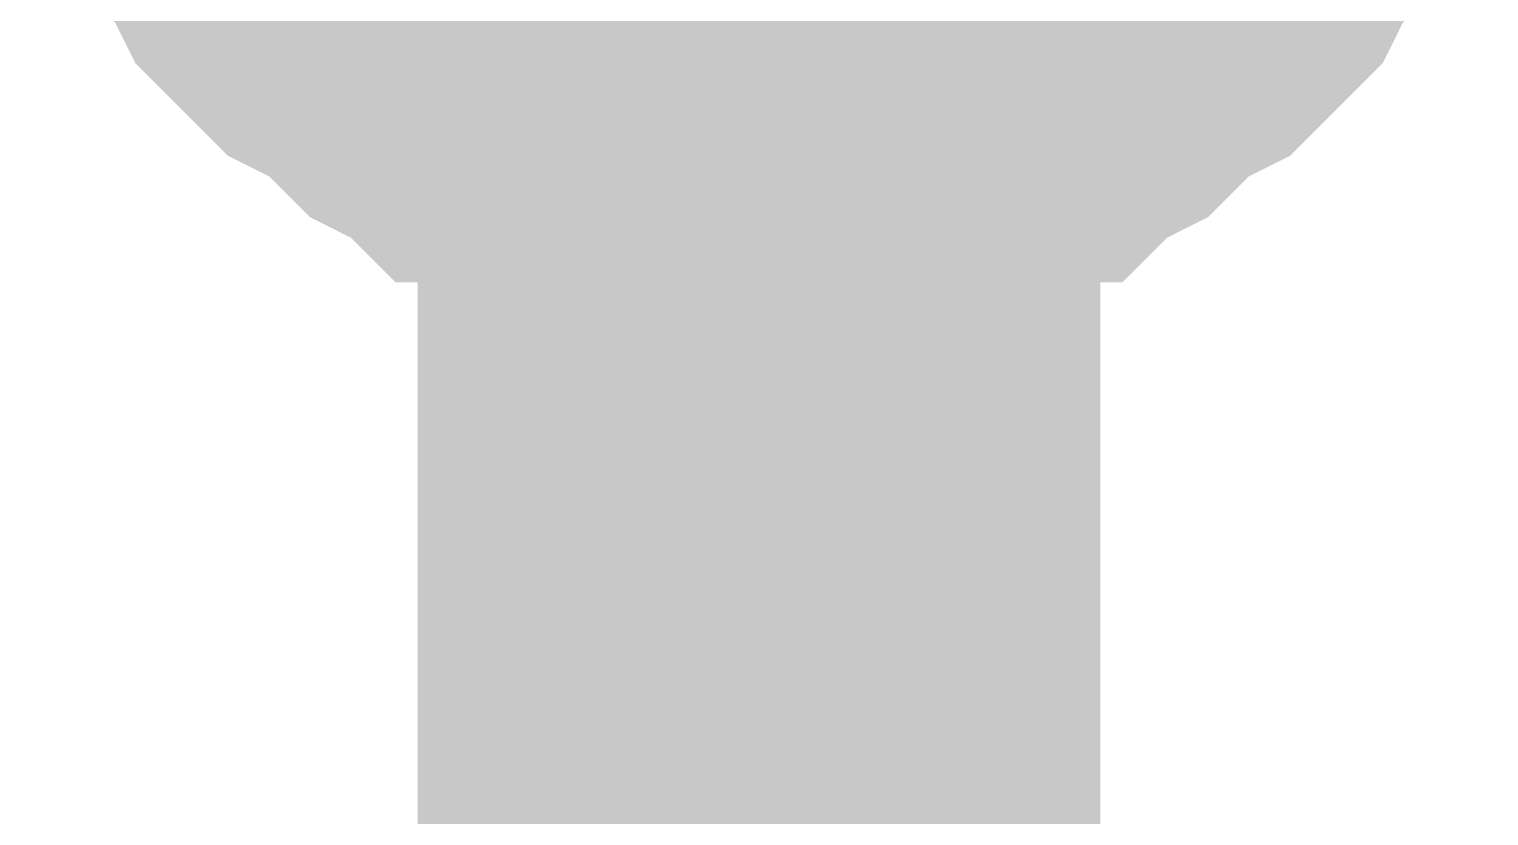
# Model space of a CAD drawing. Header units: inches. Extents: x 0 to 841, y 0 to 594.
# Drawn here: x 696.693 to 698.296, y 323.552 to 324.416 of the extents above; entities that cross this region are included whole.
import ezdxf

# ---------------------------------------------------------------- set-up
doc = ezdxf.new("R2010")
doc.units = ezdxf.units.IN
doc.layers.add('Sheet', color=255, linetype='Continuous')

msp = doc.modelspace()

# ---------------------------------------------------------------- linework, layer by layer
at = {"layer": 'Sheet'}
for points in [[(697.4946, 319.9982, 0.7493, 0.7493, 0), (697.4946, 324.9841, 0.7493, 0.7493, 0)], [(697.4946, 324.2205, 0.2997, 0.2997, 0), (697.4497, 324.2205, 0.2997, 0.2997, 0), (697.4048, 324.2205, 0.2997, 0.2997, 0), (697.3823, 324.2205, 0.2997, 0.2997, 0), (697.3374, 324.243, 0.2997, 0.2997, 0), (697.2925, 324.243, 0.2997, 0.2997, 0), (697.27, 324.2654, 0.2997, 0.2997, 0), (697.2251, 324.2654, 0.2997, 0.2997, 0), (697.2027, 324.2879, 0.2997, 0.2997, 0), (697.1577, 324.2879, 0.2997, 0.2997, 0), (697.1353, 324.3103, 0.2997, 0.2997, 0), (697.0904, 324.3328, 0.2997, 0.2997, 0), (697.0679, 324.3553, 0.2997, 0.2997, 0), (697.0454, 324.3777, 0.2997, 0.2997, 0), (697.0005, 324.4002, 0.2997, 0.2997, 0), (696.9781, 324.4226, 0.2997, 0.2997, 0), (696.9556, 324.4451, 0.2997, 0.2997, 0), (696.9332, 324.4676, 0.2997, 0.2997, 0), (696.9107, 324.5125, 0.2997, 0.2997, 0), (696.8882, 324.5349, 0.2997, 0.2997, 0), (696.8658, 324.5574, 0.2997, 0.2997, 0), (696.8433, 324.6023, 0.2997, 0.2997, 0)], [(697.4946, 324.2205, 0.2997, 0.2997, 0), (697.4497, 324.2205, 0.2997, 0.2997, 0), (697.4048, 324.2205, 0.2997, 0.2997, 0), (697.3823, 324.2205, 0.2997, 0.2997, 0), (697.3374, 324.243, 0.2997, 0.2997, 0), (697.2925, 324.243, 0.2997, 0.2997, 0), (697.27, 324.2654, 0.2997, 0.2997, 0), (697.2251, 324.2654, 0.2997, 0.2997, 0), (697.2027, 324.2879, 0.2997, 0.2997, 0), (697.1577, 324.2879, 0.2997, 0.2997, 0), (697.1353, 324.3103, 0.2997, 0.2997, 0), (697.0904, 324.3328, 0.2997, 0.2997, 0), (697.0679, 324.3553, 0.2997, 0.2997, 0), (697.0454, 324.3777, 0.2997, 0.2997, 0), (697.0005, 324.4002, 0.2997, 0.2997, 0), (696.9781, 324.4226, 0.2997, 0.2997, 0), (696.9556, 324.4451, 0.2997, 0.2997, 0), (696.9332, 324.4676, 0.2997, 0.2997, 0), (696.9107, 324.5125, 0.2997, 0.2997, 0), (696.8882, 324.5349, 0.2997, 0.2997, 0), (696.8658, 324.5574, 0.2997, 0.2997, 0), (696.8433, 324.6023, 0.2997, 0.2997, 0)], [(697.4946, 324.2205, 0.2997, 0.2997, 0), (697.4497, 324.2205, 0.2997, 0.2997, 0), (697.4048, 324.2205, 0.2997, 0.2997, 0), (697.3823, 324.2205, 0.2997, 0.2997, 0), (697.3374, 324.243, 0.2997, 0.2997, 0), (697.2925, 324.243, 0.2997, 0.2997, 0), (697.27, 324.2654, 0.2997, 0.2997, 0), (697.2251, 324.2654, 0.2997, 0.2997, 0), (697.2027, 324.2879, 0.2997, 0.2997, 0), (697.1577, 324.2879, 0.2997, 0.2997, 0), (697.1353, 324.3103, 0.2997, 0.2997, 0), (697.0904, 324.3328, 0.2997, 0.2997, 0), (697.0679, 324.3553, 0.2997, 0.2997, 0), (697.0454, 324.3777, 0.2997, 0.2997, 0), (697.0005, 324.4002, 0.2997, 0.2997, 0), (696.9781, 324.4226, 0.2997, 0.2997, 0), (696.9556, 324.4451, 0.2997, 0.2997, 0), (696.9332, 324.4676, 0.2997, 0.2997, 0), (696.9107, 324.5125, 0.2997, 0.2997, 0), (696.8882, 324.5349, 0.2997, 0.2997, 0), (696.8658, 324.5574, 0.2997, 0.2997, 0), (696.8433, 324.6023, 0.2997, 0.2997, 0)], [(698.1459, 324.6023, 0.2997, 0.2997, 0), (698.1234, 324.5574, 0.2997, 0.2997, 0), (698.101, 324.5349, 0.2997, 0.2997, 0), (698.0785, 324.5125, 0.2997, 0.2997, 0), (698.0561, 324.4676, 0.2997, 0.2997, 0), (698.0336, 324.4451, 0.2997, 0.2997, 0), (698.0111, 324.4226, 0.2997, 0.2997, 0), (697.9887, 324.4002, 0.2997, 0.2997, 0), (697.9438, 324.3777, 0.2997, 0.2997, 0), (697.9213, 324.3553, 0.2997, 0.2997, 0), (697.8988, 324.3328, 0.2997, 0.2997, 0), (697.8539, 324.3103, 0.2997, 0.2997, 0), (697.8315, 324.2879, 0.2997, 0.2997, 0), (697.7866, 324.2879, 0.2997, 0.2997, 0), (697.7641, 324.2654, 0.2997, 0.2997, 0), (697.7192, 324.2654, 0.2997, 0.2997, 0), (697.6967, 324.243, 0.2997, 0.2997, 0), (697.6518, 324.243, 0.2997, 0.2997, 0), (697.6069, 324.2205, 0.2997, 0.2997, 0), (697.5844, 324.2205, 0.2997, 0.2997, 0), (697.5395, 324.2205, 0.2997, 0.2997, 0), (697.4946, 324.2205, 0.2997, 0.2997, 0)], [(698.1459, 324.6023, 0.2997, 0.2997, 0), (698.1234, 324.5574, 0.2997, 0.2997, 0), (698.101, 324.5349, 0.2997, 0.2997, 0), (698.0785, 324.5125, 0.2997, 0.2997, 0), (698.0561, 324.4676, 0.2997, 0.2997, 0), (698.0336, 324.4451, 0.2997, 0.2997, 0), (698.0111, 324.4226, 0.2997, 0.2997, 0), (697.9887, 324.4002, 0.2997, 0.2997, 0), (697.9438, 324.3777, 0.2997, 0.2997, 0), (697.9213, 324.3553, 0.2997, 0.2997, 0), (697.8988, 324.3328, 0.2997, 0.2997, 0), (697.8539, 324.3103, 0.2997, 0.2997, 0), (697.8315, 324.2879, 0.2997, 0.2997, 0), (697.7866, 324.2879, 0.2997, 0.2997, 0), (697.7641, 324.2654, 0.2997, 0.2997, 0), (697.7192, 324.2654, 0.2997, 0.2997, 0), (697.6967, 324.243, 0.2997, 0.2997, 0), (697.6518, 324.243, 0.2997, 0.2997, 0), (697.6069, 324.2205, 0.2997, 0.2997, 0), (697.5844, 324.2205, 0.2997, 0.2997, 0), (697.5395, 324.2205, 0.2997, 0.2997, 0), (697.4946, 324.2205, 0.2997, 0.2997, 0)], [(698.1459, 324.6023, 0.2997, 0.2997, 0), (698.1234, 324.5574, 0.2997, 0.2997, 0), (698.101, 324.5349, 0.2997, 0.2997, 0), (698.0785, 324.5125, 0.2997, 0.2997, 0), (698.0561, 324.4676, 0.2997, 0.2997, 0), (698.0336, 324.4451, 0.2997, 0.2997, 0), (698.0111, 324.4226, 0.2997, 0.2997, 0), (697.9887, 324.4002, 0.2997, 0.2997, 0), (697.9438, 324.3777, 0.2997, 0.2997, 0), (697.9213, 324.3553, 0.2997, 0.2997, 0), (697.8988, 324.3328, 0.2997, 0.2997, 0), (697.8539, 324.3103, 0.2997, 0.2997, 0), (697.8315, 324.2879, 0.2997, 0.2997, 0), (697.7866, 324.2879, 0.2997, 0.2997, 0), (697.7641, 324.2654, 0.2997, 0.2997, 0), (697.7192, 324.2654, 0.2997, 0.2997, 0), (697.6967, 324.243, 0.2997, 0.2997, 0), (697.6518, 324.243, 0.2997, 0.2997, 0), (697.6069, 324.2205, 0.2997, 0.2997, 0), (697.5844, 324.2205, 0.2997, 0.2997, 0), (697.5395, 324.2205, 0.2997, 0.2997, 0), (697.4946, 324.2205, 0.2997, 0.2997, 0)], [(697.4946, 324.49, 0.2997, 0.2997, 0), (697.4721, 324.49, 0.2997, 0.2997, 0), (697.4497, 324.49, 0.2997, 0.2997, 0), (697.4048, 324.49, 0.2997, 0.2997, 0), (697.3823, 324.49, 0.2997, 0.2997, 0), (697.3599, 324.5125, 0.2997, 0.2997, 0), (697.3374, 324.5125, 0.2997, 0.2997, 0), (697.3149, 324.5125, 0.2997, 0.2997, 0), (697.2925, 324.5349, 0.2997, 0.2997, 0), (697.27, 324.5349, 0.2997, 0.2997, 0), (697.2476, 324.5574, 0.2997, 0.2997, 0), (697.2251, 324.5574, 0.2997, 0.2997, 0), (697.2027, 324.5799, 0.2997, 0.2997, 0)], [(697.4946, 324.49, 0.2997, 0.2997, 0), (697.4721, 324.49, 0.2997, 0.2997, 0), (697.4497, 324.49, 0.2997, 0.2997, 0), (697.4048, 324.49, 0.2997, 0.2997, 0), (697.3823, 324.49, 0.2997, 0.2997, 0), (697.3599, 324.5125, 0.2997, 0.2997, 0), (697.3374, 324.5125, 0.2997, 0.2997, 0), (697.3149, 324.5125, 0.2997, 0.2997, 0), (697.2925, 324.5349, 0.2997, 0.2997, 0), (697.27, 324.5349, 0.2997, 0.2997, 0), (697.2476, 324.5574, 0.2997, 0.2997, 0), (697.2251, 324.5574, 0.2997, 0.2997, 0), (697.2027, 324.5799, 0.2997, 0.2997, 0)], [(697.4946, 324.49, 0.2997, 0.2997, 0), (697.4721, 324.49, 0.2997, 0.2997, 0), (697.4497, 324.49, 0.2997, 0.2997, 0), (697.4048, 324.49, 0.2997, 0.2997, 0), (697.3823, 324.49, 0.2997, 0.2997, 0), (697.3599, 324.5125, 0.2997, 0.2997, 0), (697.3374, 324.5125, 0.2997, 0.2997, 0), (697.3149, 324.5125, 0.2997, 0.2997, 0), (697.2925, 324.5349, 0.2997, 0.2997, 0), (697.27, 324.5349, 0.2997, 0.2997, 0), (697.2476, 324.5574, 0.2997, 0.2997, 0), (697.2251, 324.5574, 0.2997, 0.2997, 0), (697.2027, 324.5799, 0.2997, 0.2997, 0)], [(697.7866, 324.5799, 0.2997, 0.2997, 0), (697.7641, 324.5574, 0.2997, 0.2997, 0), (697.7416, 324.5574, 0.2997, 0.2997, 0), (697.7192, 324.5349, 0.2997, 0.2997, 0), (697.6967, 324.5349, 0.2997, 0.2997, 0), (697.6743, 324.5125, 0.2997, 0.2997, 0), (697.6518, 324.5125, 0.2997, 0.2997, 0), (697.6294, 324.5125, 0.2997, 0.2997, 0), (697.5844, 324.49, 0.2997, 0.2997, 0), (697.562, 324.49, 0.2997, 0.2997, 0), (697.5395, 324.49, 0.2997, 0.2997, 0), (697.5171, 324.49, 0.2997, 0.2997, 0), (697.4946, 324.49, 0.2997, 0.2997, 0)], [(697.7866, 324.5799, 0.2997, 0.2997, 0), (697.7641, 324.5574, 0.2997, 0.2997, 0), (697.7416, 324.5574, 0.2997, 0.2997, 0), (697.7192, 324.5349, 0.2997, 0.2997, 0), (697.6967, 324.5349, 0.2997, 0.2997, 0), (697.6743, 324.5125, 0.2997, 0.2997, 0), (697.6518, 324.5125, 0.2997, 0.2997, 0), (697.6294, 324.5125, 0.2997, 0.2997, 0), (697.5844, 324.49, 0.2997, 0.2997, 0), (697.562, 324.49, 0.2997, 0.2997, 0), (697.5395, 324.49, 0.2997, 0.2997, 0), (697.5171, 324.49, 0.2997, 0.2997, 0), (697.4946, 324.49, 0.2997, 0.2997, 0)], [(697.7866, 324.5799, 0.2997, 0.2997, 0), (697.7641, 324.5574, 0.2997, 0.2997, 0), (697.7416, 324.5574, 0.2997, 0.2997, 0), (697.7192, 324.5349, 0.2997, 0.2997, 0), (697.6967, 324.5349, 0.2997, 0.2997, 0), (697.6743, 324.5125, 0.2997, 0.2997, 0), (697.6518, 324.5125, 0.2997, 0.2997, 0), (697.6294, 324.5125, 0.2997, 0.2997, 0), (697.5844, 324.49, 0.2997, 0.2997, 0), (697.562, 324.49, 0.2997, 0.2997, 0), (697.5395, 324.49, 0.2997, 0.2997, 0), (697.5171, 324.49, 0.2997, 0.2997, 0), (697.4946, 324.49, 0.2997, 0.2997, 0)], [(697.4946, 324.2205, 0.0991, 0.0991, 0), (697.4497, 324.2205, 0.0991, 0.0991, 0), (697.4048, 324.2205, 0.0991, 0.0991, 0), (697.3823, 324.2205, 0.0991, 0.0991, 0), (697.3374, 324.243, 0.0991, 0.0991, 0), (697.2925, 324.243, 0.0991, 0.0991, 0), (697.27, 324.2654, 0.0991, 0.0991, 0), (697.2251, 324.2654, 0.0991, 0.0991, 0), (697.2027, 324.2879, 0.0991, 0.0991, 0), (697.1577, 324.2879, 0.0991, 0.0991, 0), (697.1353, 324.3103, 0.0991, 0.0991, 0), (697.0904, 324.3328, 0.0991, 0.0991, 0), (697.0679, 324.3553, 0.0991, 0.0991, 0), (697.0454, 324.3777, 0.0991, 0.0991, 0), (697.0005, 324.4002, 0.0991, 0.0991, 0), (696.9781, 324.4226, 0.0991, 0.0991, 0), (696.9556, 324.4451, 0.0991, 0.0991, 0), (696.9332, 324.4676, 0.0991, 0.0991, 0)], [(697.4946, 324.2205, 0.0991, 0.0991, 0), (697.4497, 324.2205, 0.0991, 0.0991, 0), (697.4048, 324.2205, 0.0991, 0.0991, 0), (697.3823, 324.2205, 0.0991, 0.0991, 0), (697.3374, 324.243, 0.0991, 0.0991, 0), (697.2925, 324.243, 0.0991, 0.0991, 0), (697.27, 324.2654, 0.0991, 0.0991, 0), (697.2251, 324.2654, 0.0991, 0.0991, 0), (697.2027, 324.2879, 0.0991, 0.0991, 0), (697.1577, 324.2879, 0.0991, 0.0991, 0), (697.1353, 324.3103, 0.0991, 0.0991, 0), (697.0904, 324.3328, 0.0991, 0.0991, 0), (697.0679, 324.3553, 0.0991, 0.0991, 0), (697.0454, 324.3777, 0.0991, 0.0991, 0), (697.0005, 324.4002, 0.0991, 0.0991, 0), (696.9781, 324.4226, 0.0991, 0.0991, 0), (696.9556, 324.4451, 0.0991, 0.0991, 0), (696.9332, 324.4676, 0.0991, 0.0991, 0)], [(697.4946, 324.2205, 0.0991, 0.0991, 0), (697.4497, 324.2205, 0.0991, 0.0991, 0), (697.4048, 324.2205, 0.0991, 0.0991, 0), (697.3823, 324.2205, 0.0991, 0.0991, 0), (697.3374, 324.243, 0.0991, 0.0991, 0), (697.2925, 324.243, 0.0991, 0.0991, 0), (697.27, 324.2654, 0.0991, 0.0991, 0), (697.2251, 324.2654, 0.0991, 0.0991, 0), (697.2027, 324.2879, 0.0991, 0.0991, 0), (697.1577, 324.2879, 0.0991, 0.0991, 0), (697.1353, 324.3103, 0.0991, 0.0991, 0), (697.0904, 324.3328, 0.0991, 0.0991, 0), (697.0679, 324.3553, 0.0991, 0.0991, 0), (697.0454, 324.3777, 0.0991, 0.0991, 0), (697.0005, 324.4002, 0.0991, 0.0991, 0), (696.9781, 324.4226, 0.0991, 0.0991, 0), (696.9556, 324.4451, 0.0991, 0.0991, 0), (696.9332, 324.4676, 0.0991, 0.0991, 0)], [(698.0561, 324.4676, 0.0991, 0.0991, 0), (698.0336, 324.4451, 0.0991, 0.0991, 0), (698.0111, 324.4226, 0.0991, 0.0991, 0), (697.9887, 324.4002, 0.0991, 0.0991, 0), (697.9438, 324.3777, 0.0991, 0.0991, 0), (697.9213, 324.3553, 0.0991, 0.0991, 0), (697.8988, 324.3328, 0.0991, 0.0991, 0), (697.8539, 324.3103, 0.0991, 0.0991, 0), (697.8315, 324.2879, 0.0991, 0.0991, 0), (697.7866, 324.2879, 0.0991, 0.0991, 0), (697.7641, 324.2654, 0.0991, 0.0991, 0), (697.7192, 324.2654, 0.0991, 0.0991, 0), (697.6967, 324.243, 0.0991, 0.0991, 0), (697.6518, 324.243, 0.0991, 0.0991, 0), (697.6069, 324.2205, 0.0991, 0.0991, 0), (697.5844, 324.2205, 0.0991, 0.0991, 0), (697.5395, 324.2205, 0.0991, 0.0991, 0), (697.4946, 324.2205, 0.0991, 0.0991, 0)], [(698.0561, 324.4676, 0.0991, 0.0991, 0), (698.0336, 324.4451, 0.0991, 0.0991, 0), (698.0111, 324.4226, 0.0991, 0.0991, 0), (697.9887, 324.4002, 0.0991, 0.0991, 0), (697.9438, 324.3777, 0.0991, 0.0991, 0), (697.9213, 324.3553, 0.0991, 0.0991, 0), (697.8988, 324.3328, 0.0991, 0.0991, 0), (697.8539, 324.3103, 0.0991, 0.0991, 0), (697.8315, 324.2879, 0.0991, 0.0991, 0), (697.7866, 324.2879, 0.0991, 0.0991, 0), (697.7641, 324.2654, 0.0991, 0.0991, 0), (697.7192, 324.2654, 0.0991, 0.0991, 0), (697.6967, 324.243, 0.0991, 0.0991, 0), (697.6518, 324.243, 0.0991, 0.0991, 0), (697.6069, 324.2205, 0.0991, 0.0991, 0), (697.5844, 324.2205, 0.0991, 0.0991, 0), (697.5395, 324.2205, 0.0991, 0.0991, 0), (697.4946, 324.2205, 0.0991, 0.0991, 0)], [(698.0561, 324.4676, 0.0991, 0.0991, 0), (698.0336, 324.4451, 0.0991, 0.0991, 0), (698.0111, 324.4226, 0.0991, 0.0991, 0), (697.9887, 324.4002, 0.0991, 0.0991, 0), (697.9438, 324.3777, 0.0991, 0.0991, 0), (697.9213, 324.3553, 0.0991, 0.0991, 0), (697.8988, 324.3328, 0.0991, 0.0991, 0), (697.8539, 324.3103, 0.0991, 0.0991, 0), (697.8315, 324.2879, 0.0991, 0.0991, 0), (697.7866, 324.2879, 0.0991, 0.0991, 0), (697.7641, 324.2654, 0.0991, 0.0991, 0), (697.7192, 324.2654, 0.0991, 0.0991, 0), (697.6967, 324.243, 0.0991, 0.0991, 0), (697.6518, 324.243, 0.0991, 0.0991, 0), (697.6069, 324.2205, 0.0991, 0.0991, 0), (697.5844, 324.2205, 0.0991, 0.0991, 0), (697.5395, 324.2205, 0.0991, 0.0991, 0), (697.4946, 324.2205, 0.0991, 0.0991, 0)]]:
    msp.add_lwpolyline(points, format="xyseb", dxfattribs=at)

doc.saveas('drawing.dxf')
